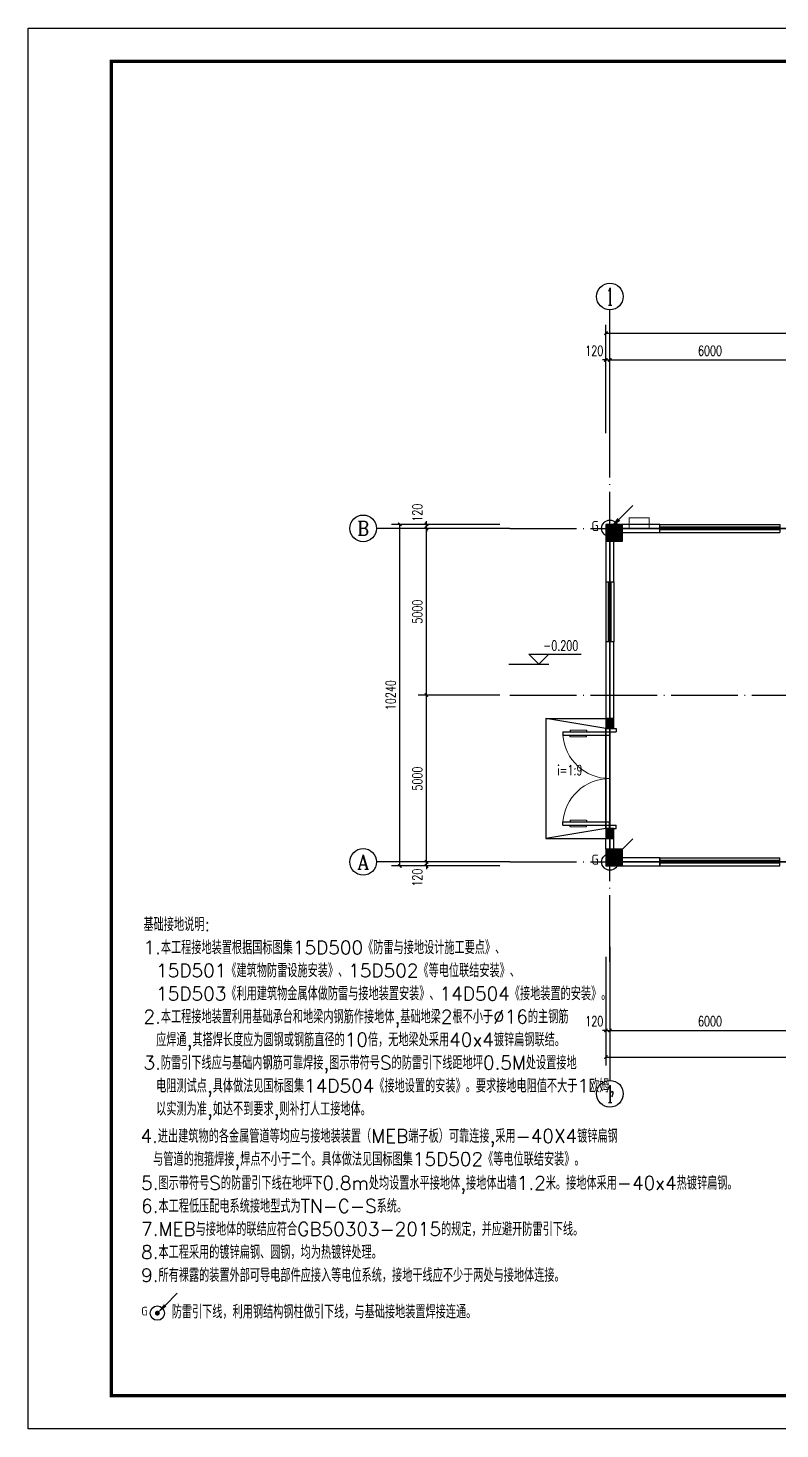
# Model space of a CAD drawing. Extents: x 1885024 to 2564215, y 18598004 to 18764795.
# Drawn here: x 2430829 to 2453379, y 18610424 to 18652424 of the extents above; entities that cross this region are included whole.
import ezdxf
from ezdxf.enums import TextEntityAlignment as Align

# ---------------------------------------------------------------- set-up
doc = ezdxf.new("R2010")
doc.units = 0
doc.header["$LTSCALE"] = 1000
doc.header["$MEASUREMENT"] = 0
doc.linetypes.add('DOTE', pattern=[2.42, 2, -0.2, 0.02, -0.2])
doc.layers.get('Defpoints').update_dxf_attribs({"color": 250})
for name, color, linetype in [('001电气FU', 7, 'Continuous'), ('AXIS_TEXT', 7, 'Continuous'), ('AXIS_外部', 171, 'Continuous'), ('COLUMN', 2, 'Continuous'), ('DIM_ELEV', 145, 'Continuous'), ('DIM_SYMB', 165, 'Continuous'), ('DOTE', 1, 'DOTE'), ('EQUIP-动力', 3, 'Continuous'), ('GROUND', 150, 'Continuous'), ('PUB_HATCH', 8, 'Continuous'), ('PUB_TITLE', 4, 'Continuous'), ('TK', 4, 'Continuous'), ('WALL', 9, 'Continuous'), ('WINDOW', 140, 'Continuous'), ('WIRE-接地', 4, 'Continuous')]:
    doc.layers.add(name, color=color, linetype=linetype)
doc.styles.add('-宋体', font='', dxfattribs={"width": 0.8})
doc.styles.add('_TCH_AXIS', font='COMPLEX', dxfattribs={"bigfont": 'GBCBIG'})
doc.styles.add('_TCH_DIM', font='SIMPLEX', dxfattribs={"bigfont": 'GBCBIG'})
doc.styles.add('_TCH_DIM_T3', font='SIMPLEX', dxfattribs={"width": 0.705882, "bigfont": 'GBCBIG'})
doc.styles.add('_TEL_DIM', font='SIMPLEX', dxfattribs={"width": 0.6, "height": 3.5, "bigfont": 'HZTXT'})
doc.styles.add('COMPLEX', font='COMPLEX')
doc.styles.add('HT', font='simhei.ttf', dxfattribs={"width": 0.7})
doc.styles.add('ROMANS', font='romans', dxfattribs={"width": 0.65, "height": 231.275})
doc.styles.get("Standard").update_dxf_attribs({"font": 'gbenor.shx', "bigfont": 'gbcbig.shx'})
doc.styles.add('TG_LINETYPE', font='SIMPLEX', dxfattribs={"width": 0.6, "height": 3.5, "bigfont": 'HZTXT'})
doc.styles.add('TSSD_REIN', font='tssdeng.shx', dxfattribs={"width": 0.7, "bigfont": 'tssdchn.shx'})
doc.styles.add('图签宋体', font='', dxfattribs={"height": 300})
doc.styles.add('图签黑体', font='simhei.ttf', dxfattribs={"height": 550})
doc.styles.get('-宋体').set_extended_font_data('SimSun')
doc.styles.get('图签宋体').set_extended_font_data('NSimSun')
doc.linetypes.add('TG_接地', pattern='A,0.75,0,["/",TG_LINETYPE,S=0.05,R=-8.594367,X=-0.1,Y=-0.045],0.65,-0.13,0.13,-0.13', length=2)
doc.dimstyles.new('_TCH_ARCH&&100', dxfattribs={"dimtxt": 297.5, "dimasz": 100, "dimexe": 250, "dimexo": 300, "dimgap": 126.25, "dimtad": 1, "dimdec": 0, "dimzin": 0, "dimdsep": 46, "dimtxsty": '_TCH_DIM_T3', "dimblk": 'ARCHTICK', "dimcen": 0.09, "dimclrt": 7, "dimazin": 2, "dimtfac": 1, "dimtdec": 0, "dimtix": 1, "dimtmove": 2, "dimatfit": 3, "dimfxl": 0, "dimtolj": 1, "dimtzin": 0, "dimarcsym": 0})

# ---------------------------------------------------------------- blocks, each defined once
blk = doc.blocks.new('A$C053D6479')
at = {"layer": 'PUB_TITLE'}
h = blk.add_hatch(color=256, dxfattribs=at)
h.dxf.hatch_style = 1
edge = h.paths.add_edge_path()
edge.add_spline(control_points=[(1026, 827), (1105, 920), (1188, 1008), (1266, 1102)], knot_values=[13, 13, 13, 13, 14, 14, 14, 14], degree=3, periodic=0)
edge.add_spline(control_points=[(1266, 1102), (1258, 1111), (1249, 1119), (1239, 1116)], knot_values=[12, 12, 12, 12, 13, 13, 13, 13], degree=3, periodic=0)
edge.add_spline(control_points=[(1239, 1116), (1210, 1107), (1179, 1092), (1144, 1077)], knot_values=[11, 11, 11, 11, 12, 12, 12, 12], degree=3, periodic=0)
edge.add_spline(control_points=[(1144, 1077), (1109, 1063), (1069, 1053), (1047, 1038)], knot_values=[10, 10, 10, 10, 11, 11, 11, 11], degree=3, periodic=0)
edge.add_spline(control_points=[(1047, 1038), (1028, 1026), (1007, 992), (991, 972)], knot_values=[9, 9, 9, 9, 10, 10, 10, 10], degree=3, periodic=0)
edge.add_spline(control_points=[(991, 972), (942, 913), (899, 868), (849, 810)], knot_values=[8, 8, 8, 8, 9, 9, 9, 9], degree=3, periodic=0)
edge.add_spline(control_points=[(849, 810), (842, 801), (822, 776), (822, 775)], knot_values=[7, 7, 7, 7, 8, 8, 8, 8], degree=3, periodic=0)
edge.add_spline(control_points=[(822, 775), (823, 771), (848, 752), (859, 744)], knot_values=[6, 6, 6, 6, 7, 7, 7, 7], degree=3, periodic=0)
edge.add_spline(control_points=[(859, 744), (949, 670), (1035, 592), (1122, 521)], knot_values=[5, 5, 5, 5, 6, 6, 6, 6], degree=3, periodic=0)
edge.add_spline(control_points=[(1122, 521), (1153, 527), (1185, 530), (1217, 533)], knot_values=[4, 4, 4, 4, 5, 5, 5, 5], degree=3, periodic=0)
edge.add_spline(control_points=[(1217, 533), (1246, 535), (1293, 532), (1316, 542)], knot_values=[3, 3, 3, 3, 4, 4, 4, 4], degree=3, periodic=0)
edge.add_spline(control_points=[(1316, 542), (1327, 547), (1338, 565), (1349, 579)], knot_values=[2, 2, 2, 2, 3, 3, 3, 3], degree=3, periodic=0)
edge.add_spline(control_points=[(1349, 579), (1423, 670), (1507, 759), (1572, 848)], knot_values=[1, 1, 1, 1, 2, 2, 2, 2], degree=3, periodic=0)
edge.add_spline(control_points=[(1572, 848), (1564, 852), (1561, 861), (1551, 862)], knot_values=[0, 0, 0, 0, 1, 1, 1, 1], degree=3, periodic=0)
edge.add_spline(control_points=[(1551, 862), (1469, 769), (1393, 671), (1310, 579)], knot_values=[15, 15, 15, 15, 16, 16, 16, 16], degree=3, periodic=0)
edge.add_spline(control_points=[(1310, 579), (1216, 662), (1118, 742), (1026, 827)], knot_values=[14, 14, 14, 14, 15, 15, 15, 15], degree=3, periodic=0)
at = {"layer": 'TK'}
for points, knots in [([(1031, 1298), (1066, 1286), (1054, 1262), (1045, 1224), (1036, 1188), (1031, 1158), (1024, 1121), (1020, 1104), (1017, 1085), (1012, 1071), (1004, 1052), (976, 1026), (956, 1003), (906, 946), (866, 899), (814, 839), (806, 829), (789, 806), (787, 806), (777, 804), (728, 856), (719, 864), (651, 922), (580, 978), (514, 1036), (509, 1106), (488, 1176), (479, 1247), (570, 1343), (663, 1436), (758, 1526), (764, 1523), (768, 1518), (774, 1515), (693, 1422), (599, 1343), (520, 1249), (607, 1171), (698, 1096), (789, 1021), (874, 1109), (950, 1206), (1031, 1298)], [0, 0, 0, 0, 1, 1, 1, 2, 2, 2, 3, 3, 3, 4, 4, 4, 5, 5, 5, 6, 6, 6, 7, 7, 7, 8, 8, 8, 9, 9, 9, 10, 10, 10, 11, 11, 11, 12, 12, 12, 13, 13, 13, 14, 14, 14, 14]), ([(555, 949), (624, 891), (699, 833), (760, 773), (689, 691), (614, 604), (539, 517), (529, 505), (516, 487), (506, 482), (492, 475), (469, 472), (452, 467), (416, 456), (383, 448), (342, 438), (323, 433), (297, 422), (293, 440), (291, 452), (313, 470), (322, 480), (400, 566), (477, 652), (553, 736), (460, 815), (366, 894), (270, 970), (183, 883), (101, 791), (16, 703), (-18, 714), (9, 735), (28, 755), (103, 838), (192, 930), (266, 1005), (319, 1009), (387, 1005), (442, 1007), (456, 1008), (472, 1011), (485, 1007), (507, 1000), (534, 967), (555, 949)], [0, 0, 0, 0, 1, 1, 1, 2, 2, 2, 3, 3, 3, 4, 4, 4, 5, 5, 5, 6, 6, 6, 7, 7, 7, 8, 8, 8, 9, 9, 9, 10, 10, 10, 11, 11, 11, 12, 12, 12, 13, 13, 13, 14, 14, 14, 15, 15, 15, 15]), ([(1551, 862), (1561, 861), (1564, 852), (1572, 848), (1507, 759), (1423, 670), (1349, 579), (1338, 565), (1327, 547), (1316, 542), (1293, 532), (1246, 535), (1217, 533), (1185, 530), (1153, 527), (1122, 521), (1035, 592), (949, 670), (859, 744), (848, 752), (823, 771), (822, 775), (822, 776), (842, 801), (849, 810), (899, 868), (942, 913), (991, 972), (1007, 992), (1028, 1026), (1047, 1038), (1069, 1053), (1109, 1063), (1144, 1077), (1179, 1092), (1210, 1107), (1239, 1116), (1249, 1119), (1258, 1111), (1266, 1102), (1188, 1008), (1105, 920), (1026, 827), (1118, 742), (1216, 662), (1310, 579), (1393, 671), (1469, 769), (1551, 862)], [0, 0, 0, 0, 1, 1, 1, 2, 2, 2, 3, 3, 3, 4, 4, 4, 5, 5, 5, 6, 6, 6, 7, 7, 7, 8, 8, 8, 9, 9, 9, 10, 10, 10, 11, 11, 11, 12, 12, 12, 13, 13, 13, 14, 14, 14, 15, 15, 15, 16, 16, 16, 16]), ([(1097, 490), (1100, 425), (1106, 361), (1107, 294), (1018, 207), (925, 121), (830, 33), (818, 21), (800, 0), (787, 0), (768, -1), (725, 49), (712, 60), (662, 103), (616, 143), (568, 186), (545, 207), (518, 224), (499, 250), (501, 259), (511, 261), (516, 267), (609, 192), (696, 111), (785, 33), (883, 118), (977, 208), (1070, 298), (992, 373), (892, 456), (803, 534), (791, 544), (768, 561), (766, 569), (761, 588), (776, 634), (780, 655), (785, 690), (788, 721), (795, 746), (897, 661), (998, 576), (1097, 490)], [0, 0, 0, 0, 1, 1, 1, 2, 2, 2, 3, 3, 3, 4, 4, 4, 5, 5, 5, 6, 6, 6, 7, 7, 7, 8, 8, 8, 9, 9, 9, 10, 10, 10, 11, 11, 11, 12, 12, 12, 13, 13, 13, 14, 14, 14, 14])]:
    blk.add_open_spline(points, degree=3, knots=knots, dxfattribs=at)
blk = doc.blocks.new('GeYuanFrame_64663588', base_point=(18.76, 4.34))
at = {"layer": 'PUB_TITLE'}
for points in [[(554.76, 235.14), (554.76, 292.54)], [(578.76, 235.14), (578.76, 292.54)], [(554.76, 202.14), (554.76, 229.64)], [(578.76, 202.14), (578.76, 229.64)], [(554.76, 14.34), (554.76, 111.14)]]:
    blk.add_lwpolyline(points, dxfattribs=at)
at = {"layer": 'TK'}
for p, q in [((43.76, 414.34), (602.76, 414.34)), ((532.76, 316.74), (602.76, 316.74)), ((532.76, 284.34), (602.76, 284.34)), ((532.76, 276.14), (602.76, 276.14)), ((532.76, 267.94), (602.76, 267.94)), ((532.76, 259.74), (602.76, 259.74)), ((532.76, 251.54), (602.76, 251.54)), ((532.76, 243.34), (602.76, 243.34)), ((532.76, 235.14), (602.76, 235.14)), ((532.76, 235.14), (602.76, 235.14)), ((532.76, 102.34), (602.76, 102.34)), ((532.76, 93.54), (602.76, 93.54)), ((532.76, 84.74), (554.76, 84.74)), ((532.76, 84.74), (602.76, 84.74)), ((532.76, 67.18), (602.76, 67.18)), ((532.76, 67.14), (602.76, 67.14)), ((532.76, 60.58), (602.76, 60.58)), ((532.76, 53.98), (602.76, 53.98)), ((532.76, 47.38), (602.76, 47.38)), ((532.76, 40.78), (602.76, 40.78)), ((532.76, 34.18), (602.76, 34.18)), ((532.76, 27.58), (602.76, 27.58)), ((532.76, 20.98), (602.76, 20.98)), ((532.76, 14.34), (602.76, 14.34))]:
    blk.add_line(p, q, dxfattribs=at)
for points in [[(18.76, 424.34), (612.76, 424.34), (612.76, 4.34), (18.76, 4.34), (18.76, 424.34)], [(532.76, 292.54), (602.76, 292.54)], [(532.76, 235.14), (602.76, 235.14)], [(532.76, 229.64), (602.76, 229.64)], [(532.76, 224.14), (602.76, 224.14)], [(532.76, 218.64), (602.76, 218.64)], [(532.76, 213.14), (602.76, 213.14)], [(532.76, 207.64), (602.76, 207.64)], [(532.76, 202.14), (602.76, 202.14)], [(532.76, 196.64), (602.76, 196.64)], [(532.76, 151.14), (602.76, 151.14)]]:
    blk.add_lwpolyline(points, dxfattribs=at)
at = {"layer": 'TK', "const_width": 1}
blk.add_lwpolyline([(602.76, 414.34), (43.76, 414.34), (43.76, 14.34), (602.76, 14.34)], close=True, dxfattribs=at)
at = {"layer": 'TK'}
for points, const_width in [([(532.76, 414.34), (532.76, 14.34)], 0.4), ([(532.76, 356.95), (602.76, 356.95)], 0.35), ([(532.76, 292.54), (602.76, 292.54)], 0.35), ([(532.76, 292.54), (602.76, 292.54)], 0.35), ([(532.76, 235.14), (602.76, 235.14)], 0.35), ([(532.76, 202.14), (602.76, 202.14)], 0.35), ([(532.76, 156.64), (602.76, 156.64)], 0.35), ([(532.76, 111.14), (602.76, 111.14)], 0.35), ([(532.76, 67.18), (602.76, 67.18)], 0.35)]:
    blk.add_lwpolyline(points, dxfattribs=dict(at, const_width=const_width))
at = {"layer": 'PUB_TITLE', "xscale": 0.01000000000021828, "yscale": 0.01000000000021828, "zscale": 0.01}
blk.add_blockref('A$C053D6479', (559.86, 336.08), dxfattribs=at)
at = {"layer": 'TK', "style": '图签宋体'}
for s, height, p in [('总平面', 2.4, (534.9, 409.1)), ('类   别', 2.4, (537.65, 287.9)), ('姓   名', 2.4, (560.87, 287.9)), ('签   名', 2.4, (584.35, 287.9)), ('审   定', 2.4, (537.65, 279.7)), ('审   核', 2.4, (537.65, 271.5)), ('项目负责人', 2.4, (535.8, 263.3)), ('专业负责人', 2.4, (535.56, 255.1)), ('校   对', 2.4, (538.06, 246.9)), ('设   计', 2.4, (538.03, 238.7)), ('专业会签', 2.4, (536.79, 231.05)), ('建  筑', 1.44, (536.28, 226.92)), ('结  构', 1.44, (536.28, 221.42)), ('给排水', 1.44, (536.28, 215.92)), ('电  气', 1.44, (536.28, 210.42)), ('暖  通', 1.44, (536.28, 204.92)), ('单 位 出 图 专 用 章 盖 章', 2.4, (544.39, 198.16)), ('本图未盖章无效', 2.4, (556.1, 158.51)), ('个 人 执 业 专 用 章 盖 章', 2.4, (545.19, 152.58)), ('本图未盖章无效', 2.4, (556.1, 113.01)), ('建设单位', 2.4, (537.06, 106.14)), ('工程名称', 2.4, (537.14, 97.93)), ('子项名称', 2.4, (537.52, 88.95)), ('图    名', 2.4, (537.3, 75.3)), ('工程编号', 2.4, (537.44, 63.58)), ('子项编号', 2.4, (537.44, 57)), ('专    业', 2.4, (537.68, 50.69)), ('图    号', 2.4, (537.69, 43.58)), ('设计阶段', 2.4, (537.12, 37.12)), ('比    例', 2.4, (537.26, 30.44)), ('修改版次', 2.4, (536.91, 24.22)), ('完成时间', 2.4, (536.79, 17.83))]:
    blk.add_text(s, height=height, dxfattribs=at).set_placement(p)
at = {"layer": 'TK'}
for s, height, style, width, p in [('SITE PLAN', 1.697, 'ROMANS', 0.76, (535.02, 406.31)), ('建筑行业（建筑工程）甲级           证书编号:A133002877', 2.2, '-宋体', 0.8, (533.67, 311.64)), ('风景园林工程设计专项甲级           证书编号:A133002877', 2.2, '-宋体', 0.8, (533.67, 307.62)), ('城乡规划编制资质乙级        证书编号:[浙]城规编(142069)', 2.2, '-宋体', 0.8, (533.67, 303.63)), ('市政行业（给水工程、排水工程）乙级 证书编号:A233029948', 2.2, '-宋体', 0.8, (533.67, 299.55)), ('市政行业（道路工程、桥梁工程）乙级 证书编号:A233029948', 2.2, '-宋体', 0.8, (533.67, 295.5)), ('CATEGORY', 1.8, 'TSSD_REIN', 0.7, (539.99, 284.98)), ('NAME', 1.8, 'TSSD_REIN', 0.7, (565.18, 284.98)), ('SIGNATURE', 1.8, 'TSSD_REIN', 0.7, (587.34, 284.98)), ('AUTHORIZED FOR ISSUE BY', 1.8, 'TSSD_REIN', 0.7, (533.79, 276.98)), ('REVIEWED BY', 1.8, 'TSSD_REIN', 0.7, (539.03, 268.72)), ('PROJECT DIRECTOR', 1.8, 'TSSD_REIN', 0.7, (537.22, 260.55)), ('DISCIPLINE RESPONSIBLE BY', 1.8, 'TSSD_REIN', 0.7, (533.25, 252.28)), ('CHECKED BY', 1.8, 'TSSD_REIN', 0.7, (539.42, 244.25)), ('DESIGNED BY', 1.8, 'TSSD_REIN', 0.7, (539.43, 236.08)), ('CONFIRMED BY', 1.8, 'TSSD_REIN', 0.7, (554.61, 231.23)), ('ARCHITECTURE', 1.08, 'TSSD_REIN', 0.7, (536.32, 225.15)), ('STRUCTURE', 1.08, 'TSSD_REIN', 0.7, (536.32, 219.65)), ('ARCHITECTURE', 1.08, 'TSSD_REIN', 0.7, (536.32, 214.15)), ('ARCHITECTURE', 1.08, 'TSSD_REIN', 0.7, (536.32, 208.65)), ('ARCHITECTURE', 1.08, 'TSSD_REIN', 0.7, (536.32, 203.15)), ('OWNER', 1.8, 'TSSD_REIN', 0.7, (541.65, 103.29)), ('PROJECT', 1.8, 'TSSD_REIN', 0.7, (540.19, 94.83)), ('SUB-PROJECT', 1.8, 'TSSD_REIN', 0.7, (539.53, 86.11)), ('DRAWING TITLE', 1.8, 'TSSD_REIN', 0.7, (538.64, 72.34)), ('PRO N0.', 1.8, 'TSSD_REIN', 0.7, (541.68, 60.96)), ('SUBITEM NO.', 1.8, 'TSSD_REIN', 0.7, (539.82, 54.39)), ('PROFESSIONAL', 1.8, 'TSSD_REIN', 0.8, (538.55, 47.95)), ('DRAWING NO.', 1.8, 'TSSD_REIN', 0.7, (539.86, 41.26)), ('STAGE', 1.8, 'TSSD_REIN', 0.7, (541.76, 34.84)), ('SCALE', 1.8, 'TSSD_REIN', 0.7, (542.05, 28.23)), ('EDITION NO.', 1.8, 'TSSD_REIN', 0.8, (539.2, 21.45)), ('DATE', 1.8, 'TSSD_REIN', 0.7, (542, 15.26))]:
    blk.add_text(s, height=height, dxfattribs=dict(at, style=style, width=width)).set_placement(p)
for s, height, style, width, p in [('浙江华越设计股份有限公司', 3.96, 'HT', 0.9, (567.74, 328.97)), ('ZHEJIANG HOY DESIGN CO.,LTD', 2.8, '图签黑体', 1.11, (567.73, 323.1))]:
    blk.add_text(s, height=height, dxfattribs=dict(at, style=style, width=width)).set_placement(p, align=Align.MIDDLE)
at = {"layer": 'TK', "char_height": 2.4, "attachment_point": 5, "style": '图签宋体'}
for s, insert, width in [('张矗', (566.76, 280.21), 24), ('程晓莲', (566.76, 272.04), 24), ('钟高华', (566.76, 263.84), 24), ('徐秀玉', (566.76, 255.57), 24), ('徐秀玉', (566.76, 247.44), 24), ('傅宙', (566.76, 239.24), 24), ('安徽赛工环境装备有限公司', (578.76, 106.74), 48), ('安徽赛工环境装备有限公司新建厂区', (578.76, 97.94), 48), ('仓库', (578.76, 89.14), 48), ('基础接地平面图', (578.76, 75.94), 48), ('2020-HYAJLF-0505', (578.76, 63.88), 48), ('2020-HYAJLF-0505S-a-004', (578.76, 57.28), 48), ('电气', (578.76, 50.68), 48), ('电施-05', (578.76, 44.08), 48), ('施工图设计', (578.76, 37.48), 48), ('1:100', (578.76, 30.88), 48), ('1.0', (578.76, 24.28), 48), ('2020.07.25', (578.76, 17.69), 48)]:
    blk.add_mtext(s, dxfattribs=dict(at, insert=insert, width=width))
blk = doc.blocks.new('A$C3CFE67D1')
for p, q in [((337, 337), (862, 862)), ((78, 78), (78, 78)), ((-78, -78), (-78, -78))]:
    blk.add_line(p, q)
at = {"const_width": 107}
blk.add_lwpolyline([(53, 0, 1), (-53, 0, 1)], format="xyb", close=True, dxfattribs=at)
blk.add_circle((0, 0), 310)
blk.add_point((0, 0))
blk.add_solid([(390, 285), (285, 390), (0, 0)])
at = {"color": 7}
blk.add_attdef('G', text='', height=375, dxfattribs=at).set_placement((-557, 86), align=Align.MIDDLE_CENTER)
at = {"color": 7, "style": '_TEL_DIM'}
blk.add_attdef('$TEXT$', text='', height=0.0125, dxfattribs=at).set_placement((0, 0), align=Align.MIDDLE_CENTER)
at = {"color": 7, "style": '_TEL_DIM', "flags": 1}
for tag in ['REMARK', 'A']:
    blk.add_attdef(tag, text='', height=0.0125, dxfattribs=at).set_placement((109, 276), align=Align.MIDDLE_CENTER)
blk = doc.blocks.new('$equip_U$00000137(FZ)')
blk.add_point((0, 0))
blk.add_point((0, 0))
blk.add_point((0, 0))
at = {"xscale": 0.002, "yscale": 0.002, "zscale": 0.002}
blk.add_blockref('A$C3CFE67D1', (0, 0), dxfattribs=at).add_auto_attribs({'$TEXT$': 'REMARK', 'G': 'G'})
at = {"color": 7, "style": '_TEL_DIM', "flags": 1}
for tag in ['A', 'REMARK']:
    blk.add_attdef(tag, text='', height=0.00002, dxfattribs=at).set_placement((0, 0), align=Align.MIDDLE_CENTER)
blk = doc.blocks.new('$equip_U$00000137(HSDS170518)')
blk.add_point((0, 0))
blk.add_point((0, 0))
blk.add_point((0, 0))
at = {"xscale": 0.002, "yscale": 0.002, "zscale": 0.002}
blk.add_blockref('A$C3CFE67D1', (0, 0), dxfattribs=at).add_auto_attribs({'$TEXT$': 'REMARK', 'G': 'G'})
at = {"color": 7, "style": '_TEL_DIM', "flags": 1}
for tag in ['A', 'REMARK']:
    blk.add_attdef(tag, text='', height=0.00002, dxfattribs=at).set_placement((0, 0), align=Align.MIDDLE_CENTER)
blk = doc.blocks.new('_ArchTick')
at = {"color": 0, "linetype": 'ByBlock', "const_width": 0.4}
blk.add_lwpolyline([(-0.5, -0.5), (0.5, 0.5)], dxfattribs=at)
blk = doc.blocks.new('*D65')
at = {"layer": 'AXIS_外部', "color": 0, "lineweight": -2}
for p, q in [((2444979, 18627424), (2442529, 18627424)), ((2442779, 18627424), (2442779, 18627524)), ((2442779, 18627304), (2442779, 18627424)), ((2444979, 18627304), (2442529, 18627304)), ((2442779, 18627304), (2442779, 18627204))]:
    blk.add_line(p, q, dxfattribs=at)
at = {"layer": 'Defpoints', "color": 0}
for p in [(2442779, 18627424), (2445279, 18627424), (2445279, 18627304)]:
    blk.add_point(p, dxfattribs=at)
at = {"layer": 'AXIS_外部', "color": 0, "lineweight": -2, "xscale": 100, "yscale": 100, "zscale": 100}
for p, rotation in [((2442779, 18627424), 270), ((2442779, 18627304), 90)]:
    blk.add_blockref('_ArchTick', p, dxfattribs=dict(at, rotation=rotation))
at = {"layer": 'AXIS_外部', "color": 7, "insert": (2442504, 18626954), "char_height": 297.5, "attachment_point": 5, "rotation": 90, "style": '_TCH_DIM_T3'}
blk.add_mtext('\\A1;120', dxfattribs=at)
blk = doc.blocks.new('*D66')
at = {"layer": 'AXIS_外部', "color": 0, "lineweight": -2}
for p, q in [((2444979, 18632424), (2442529, 18632424)), ((2442779, 18627424), (2442779, 18632424)), ((2444979, 18627424), (2442529, 18627424))]:
    blk.add_line(p, q, dxfattribs=at)
at = {"layer": 'Defpoints', "color": 0}
for p in [(2442779, 18632424), (2445279, 18632424), (2445279, 18627424)]:
    blk.add_point(p, dxfattribs=at)
at = {"layer": 'AXIS_外部', "color": 0, "lineweight": -2, "xscale": 100, "yscale": 100, "zscale": 100}
for p, rotation in [((2442779, 18632424), 90), ((2442779, 18627424), 270)]:
    blk.add_blockref('_ArchTick', p, dxfattribs=dict(at, rotation=rotation))
at = {"layer": 'AXIS_外部', "color": 7, "insert": (2442504, 18629924), "char_height": 297.5, "attachment_point": 5, "rotation": 90, "style": '_TCH_DIM_T3'}
blk.add_mtext('\\A1;5000', dxfattribs=at)
blk = doc.blocks.new('*D67')
at = {"layer": 'AXIS_外部', "color": 0, "lineweight": -2}
for p, q in [((2444979, 18637424), (2442529, 18637424)), ((2442779, 18632424), (2442779, 18637424)), ((2444979, 18632424), (2442529, 18632424))]:
    blk.add_line(p, q, dxfattribs=at)
at = {"layer": 'Defpoints', "color": 0}
for p in [(2442779, 18637424), (2445279, 18637424), (2445279, 18632424)]:
    blk.add_point(p, dxfattribs=at)
at = {"layer": 'AXIS_外部', "color": 0, "lineweight": -2, "xscale": 100, "yscale": 100, "zscale": 100}
for p, rotation in [((2442779, 18637424), 90), ((2442779, 18632424), 270)]:
    blk.add_blockref('_ArchTick', p, dxfattribs=dict(at, rotation=rotation))
at = {"layer": 'AXIS_外部', "color": 7, "insert": (2442504, 18634924), "char_height": 297.5, "attachment_point": 5, "rotation": 90, "style": '_TCH_DIM_T3'}
blk.add_mtext('\\A1;5000', dxfattribs=at)
blk = doc.blocks.new('*D68')
at = {"layer": 'AXIS_外部', "color": 0, "lineweight": -2}
for p, q in [((2444979, 18637544), (2442529, 18637544)), ((2442779, 18637544), (2442779, 18637644)), ((2442779, 18637424), (2442779, 18637544)), ((2444979, 18637424), (2442529, 18637424)), ((2442779, 18637424), (2442779, 18637324))]:
    blk.add_line(p, q, dxfattribs=at)
at = {"layer": 'Defpoints', "color": 0}
for p in [(2442779, 18637544), (2445279, 18637544), (2445279, 18637424)]:
    blk.add_point(p, dxfattribs=at)
at = {"layer": 'AXIS_外部', "color": 0, "lineweight": -2, "xscale": 100, "yscale": 100, "zscale": 100}
for p, rotation in [((2442779, 18637544), 270), ((2442779, 18637424), 90)]:
    blk.add_blockref('_ArchTick', p, dxfattribs=dict(at, rotation=rotation))
at = {"layer": 'AXIS_外部', "color": 7, "insert": (2442504, 18637894), "char_height": 297.5, "attachment_point": 5, "rotation": 90, "style": '_TCH_DIM_T3'}
blk.add_mtext('\\A1;120', dxfattribs=at)
blk = doc.blocks.new('*D69')
at = {"layer": 'AXIS_外部', "color": 0, "lineweight": -2}
for p, q in [((2444979, 18637544), (2441729, 18637544)), ((2441979, 18627304), (2441979, 18637544)), ((2444979, 18627304), (2441729, 18627304))]:
    blk.add_line(p, q, dxfattribs=at)
at = {"layer": 'Defpoints', "color": 0}
for p in [(2441979, 18637544), (2445279, 18637544), (2445279, 18627304)]:
    blk.add_point(p, dxfattribs=at)
at = {"layer": 'AXIS_外部', "color": 0, "lineweight": -2, "xscale": 100, "yscale": 100, "zscale": 100}
for p, rotation in [((2441979, 18637544), 90), ((2441979, 18627304), 270)]:
    blk.add_blockref('_ArchTick', p, dxfattribs=dict(at, rotation=rotation))
at = {"layer": 'AXIS_外部', "color": 7, "insert": (2441704, 18632424), "char_height": 297.5, "attachment_point": 5, "rotation": 90, "style": '_TCH_DIM_T3'}
blk.add_mtext('\\A1;10240', dxfattribs=at)
blk = doc.blocks.new('*D70')
at = {"layer": 'AXIS_外部', "color": 0, "lineweight": -2}
for p, q in [((2448159, 18624574), (2448159, 18622124)), ((2448279, 18624574), (2448279, 18622124)), ((2448159, 18622374), (2448059, 18622374)), ((2448159, 18622374), (2448279, 18622374)), ((2448279, 18622374), (2448379, 18622374))]:
    blk.add_line(p, q, dxfattribs=at)
at = {"layer": 'Defpoints', "color": 0}
for p in [(2448159, 18624874), (2448279, 18624874), (2448279, 18622374)]:
    blk.add_point(p, dxfattribs=at)
at = {"layer": 'AXIS_外部', "color": 0, "lineweight": -2, "xscale": 100, "yscale": 100, "zscale": 100}
blk.add_blockref('_ArchTick', (2448159, 18622374), dxfattribs=at)
at = {"layer": 'AXIS_外部', "color": 0, "lineweight": -2, "xscale": 100, "yscale": 100, "zscale": 100, "rotation": 180}
blk.add_blockref('_ArchTick', (2448279, 18622374), dxfattribs=at)
at = {"layer": 'AXIS_外部', "color": 7, "insert": (2447809, 18622649), "char_height": 297.5, "attachment_point": 5, "style": '_TCH_DIM_T3'}
blk.add_mtext('\\A1;120', dxfattribs=at)
blk = doc.blocks.new('*D71')
at = {"layer": 'AXIS_外部', "color": 0, "lineweight": -2}
for p, q in [((2448279, 18624574), (2448279, 18622124)), ((2454279, 18624574), (2454279, 18622124)), ((2448279, 18622374), (2454279, 18622374))]:
    blk.add_line(p, q, dxfattribs=at)
at = {"layer": 'Defpoints', "color": 0}
for p in [(2448279, 18624874), (2454279, 18624874), (2454279, 18622374)]:
    blk.add_point(p, dxfattribs=at)
at = {"layer": 'AXIS_外部', "color": 0, "lineweight": -2, "xscale": 100, "yscale": 100, "zscale": 100, "rotation": 180}
blk.add_blockref('_ArchTick', (2448279, 18622374), dxfattribs=at)
at = {"layer": 'AXIS_外部', "color": 0, "lineweight": -2, "xscale": 100, "yscale": 100, "zscale": 100}
blk.add_blockref('_ArchTick', (2454279, 18622374), dxfattribs=at)
at = {"layer": 'AXIS_外部', "color": 7, "insert": (2451279, 18622649), "char_height": 297.5, "attachment_point": 5, "style": '_TCH_DIM_T3'}
blk.add_mtext('\\A1;6000', dxfattribs=at)
blk = doc.blocks.new('*D76')
at = {"layer": 'AXIS_外部', "color": 0, "lineweight": -2}
for p, q in [((2448159, 18624574), (2448159, 18621324)), ((2471399, 18624574), (2471399, 18621324)), ((2448159, 18621574), (2471399, 18621574))]:
    blk.add_line(p, q, dxfattribs=at)
at = {"layer": 'Defpoints', "color": 0}
for p in [(2448159, 18624874), (2471399, 18624874), (2471399, 18621574)]:
    blk.add_point(p, dxfattribs=at)
at = {"layer": 'AXIS_外部', "color": 0, "lineweight": -2, "xscale": 100, "yscale": 100, "zscale": 100, "rotation": 180}
blk.add_blockref('_ArchTick', (2448159, 18621574), dxfattribs=at)
at = {"layer": 'AXIS_外部', "color": 0, "lineweight": -2, "xscale": 100, "yscale": 100, "zscale": 100}
blk.add_blockref('_ArchTick', (2471399, 18621574), dxfattribs=at)
at = {"layer": 'AXIS_外部', "color": 7, "insert": (2459779, 18621849), "char_height": 297.5, "attachment_point": 5, "style": '_TCH_DIM_T3'}
blk.add_mtext('\\A1;23240', dxfattribs=at)
blk = doc.blocks.new('*D77')
at = {"layer": 'AXIS_外部', "color": 0, "lineweight": -2}
for p, q in [((2448159, 18640274), (2448159, 18642724)), ((2448279, 18640274), (2448279, 18642724)), ((2448159, 18642474), (2448059, 18642474)), ((2448159, 18642474), (2448279, 18642474)), ((2448279, 18642474), (2448379, 18642474))]:
    blk.add_line(p, q, dxfattribs=at)
at = {"layer": 'Defpoints', "color": 0}
for p in [(2448279, 18642474), (2448159, 18639974), (2448279, 18639974)]:
    blk.add_point(p, dxfattribs=at)
at = {"layer": 'AXIS_外部', "color": 0, "lineweight": -2, "xscale": 100, "yscale": 100, "zscale": 100}
blk.add_blockref('_ArchTick', (2448159, 18642474), dxfattribs=at)
at = {"layer": 'AXIS_外部', "color": 0, "lineweight": -2, "xscale": 100, "yscale": 100, "zscale": 100, "rotation": 180}
blk.add_blockref('_ArchTick', (2448279, 18642474), dxfattribs=at)
at = {"layer": 'AXIS_外部', "color": 7, "insert": (2447809, 18642749), "char_height": 297.5, "attachment_point": 5, "style": '_TCH_DIM_T3'}
blk.add_mtext('\\A1;120', dxfattribs=at)
blk = doc.blocks.new('*D78')
at = {"layer": 'AXIS_外部', "color": 0, "lineweight": -2}
for p, q in [((2448279, 18640274), (2448279, 18642724)), ((2454279, 18640274), (2454279, 18642724)), ((2448279, 18642474), (2454279, 18642474))]:
    blk.add_line(p, q, dxfattribs=at)
at = {"layer": 'Defpoints', "color": 0}
for p in [(2454279, 18642474), (2448279, 18639974), (2454279, 18639974)]:
    blk.add_point(p, dxfattribs=at)
at = {"layer": 'AXIS_外部', "color": 0, "lineweight": -2, "xscale": 100, "yscale": 100, "zscale": 100, "rotation": 180}
blk.add_blockref('_ArchTick', (2448279, 18642474), dxfattribs=at)
at = {"layer": 'AXIS_外部', "color": 0, "lineweight": -2, "xscale": 100, "yscale": 100, "zscale": 100}
blk.add_blockref('_ArchTick', (2454279, 18642474), dxfattribs=at)
at = {"layer": 'AXIS_外部', "color": 7, "insert": (2451279, 18642749), "char_height": 297.5, "attachment_point": 5, "style": '_TCH_DIM_T3'}
blk.add_mtext('\\A1;6000', dxfattribs=at)
blk = doc.blocks.new('*D83')
at = {"layer": 'AXIS_外部', "color": 0, "lineweight": -2}
for p, q in [((2448159, 18640274), (2448159, 18643524)), ((2471399, 18640274), (2471399, 18643524)), ((2448159, 18643274), (2471399, 18643274))]:
    blk.add_line(p, q, dxfattribs=at)
at = {"layer": 'Defpoints', "color": 0}
for p in [(2471399, 18643274), (2448159, 18639974), (2471399, 18639974)]:
    blk.add_point(p, dxfattribs=at)
at = {"layer": 'AXIS_外部', "color": 0, "lineweight": -2, "xscale": 100, "yscale": 100, "zscale": 100, "rotation": 180}
blk.add_blockref('_ArchTick', (2448159, 18643274), dxfattribs=at)
at = {"layer": 'AXIS_外部', "color": 0, "lineweight": -2, "xscale": 100, "yscale": 100, "zscale": 100}
blk.add_blockref('_ArchTick', (2471399, 18643274), dxfattribs=at)
at = {"layer": 'AXIS_外部', "color": 7, "insert": (2459779, 18643549), "char_height": 297.5, "attachment_point": 5, "style": '_TCH_DIM_T3'}
blk.add_mtext('\\A1;23240', dxfattribs=at)
blk = doc.blocks.new('$WINLIB2D$00000001')
for p, q in [((-0.5, 0.5), (0.5, 0.5)), ((-0.5, 0.5), (-0.5, -0.5)), ((0.5, -0.5), (0.5, 0.5)), ((0.5, 0.167), (-0.5, 0.167)), ((0.5, -0.167), (-0.5, -0.167)), ((-0.5, -0.5), (0.5, -0.5))]:
    blk.add_line(p, q)
blk = doc.blocks.new('_AXISO')
blk.add_circle((0, 0), 0.5)
at = {"layer": 'AXIS_TEXT', "style": 'COMPLEX', "width": 1.041667}
blk.add_attdef('A', text='', height=0.56, dxfattribs=at).set_placement((-0.25, -0.28), (0.25, -0.28), align=Align.FIT)
blk = doc.blocks.new('$DorLib2D$00000011')
for p, q in [((-0.467, 0.471), (-0.467, -0.062)), ((-0.467, 0.471), (-0.433, 0.471)), ((-0.433, 0.471), (-0.433, 0.004)), ((0.433, 0.471), (0.433, 0.004)), ((0.467, 0.471), (0.433, 0.471)), ((0.467, 0.471), (0.467, -0.062)), ((-0.483, 0.396), (-0.467, 0.396)), ((-0.417, 0.396), (-0.433, 0.396)), ((0.417, 0.396), (0.433, 0.396)), ((0.483, 0.396), (0.467, 0.396)), ((-0.483, 0.235), (-0.467, 0.235)), ((-0.417, 0.235), (-0.433, 0.235)), ((0.417, 0.235), (0.433, 0.235)), ((0.483, 0.235), (0.467, 0.235)), ((-0.5, 0.004), (-0.433, 0.004)), ((-0.5, 0.004), (-0.5, -0.062)), ((0.5, 0.004), (0.433, 0.004)), ((0.5, 0.004), (0.5, -0.062)), ((-0.5, -0.062), (-0.467, -0.062)), ((0.5, -0.062), (0.467, -0.062))]:
    blk.add_line(p, q)
at = {"lineweight": 13}
for p, q in [((-0.483, 0.396), (-0.483, 0.235)), ((-0.417, 0.396), (-0.417, 0.235)), ((0.417, 0.396), (0.417, 0.235)), ((0.483, 0.396), (0.483, 0.235))]:
    blk.add_line(p, q, dxfattribs=at)
for centre, start, end in [((-0.467, 0.004), 0, 85.904), ((0.467, 0.004), 94.096, 180)]:
    blk.add_arc(centre, 0.467, start, end, dxfattribs=at)
blk = doc.blocks.new('_FZH')
blk.add_lwpolyline([(-0.5, -0.5), (0.5, -0.5), (0.5, 0.5), (-0.5, 0.5)], close=True)
at = {"layer": 'PUB_HATCH'}
blk.add_solid([(-0.5, -0.5), (0.5, -0.5), (-0.5, 0.5), (0.5, 0.5)], dxfattribs=at)

msp = doc.modelspace()

# ---------------------------------------------------------------- linework, layer by layer
at = {"const_width": 30}
msp.add_lwpolyline([(2448659.3, 18637424.2), (2448859.3, 18637424.2), (2448859.3, 18637744.2), (2449459.3, 18637744.2), (2449459.3, 18637424.2), (2449659.3, 18637424.2)], dxfattribs=at)
at = {"layer": 'AXIS_外部'}
for p, q in [((2448279.3, 18639974.2), (2448279.3, 18643974.2)), ((2445279.3, 18637424.2), (2441279.3, 18637424.2)), ((2445279.3, 18627424.2), (2441279.3, 18627424.2)), ((2448279.3, 18624874.2), (2448279.3, 18620874.2))]:
    msp.add_line(p, q, dxfattribs=at)
at = {"layer": 'DIM_ELEV'}
for p, q in [((2445249.5, 18633357), (2446449.5, 18633357)), ((2446149.5, 18633357), (2445849.5, 18633657)), ((2445849.5, 18633657), (2447414.5, 18633657)), ((2446149.5, 18633357), (2446449.5, 18633657))]:
    msp.add_line(p, q, dxfattribs=at)
at = {"layer": 'DIM_SYMB'}
msp.add_lwpolyline([(2447822.1, 18629924.2, 0, 0, 0), (2446659.3, 18629924.2, 80, 0, 0), (2446359.3, 18629924.2, 0, 0, 0)], format="xyseb", dxfattribs=at)
at = {"layer": 'DOTE', "color": 251}
for p, q in [((2448279.3, 18624424.2), (2448279.3, 18640424.2)), ((2445279.3, 18637424.2), (2474279.3, 18637424.2)), ((2445279.3, 18632424.2), (2474279.3, 18632424.2)), ((2445279.3, 18627424.2), (2474279.3, 18627424.2))]:
    msp.add_line(p, q, dxfattribs=at)
at = {"layer": 'GROUND'}
for p, q in [((2446359.3, 18631724.2), (2446359.3, 18628124.2)), ((2446359.3, 18631724.2), (2448159.3, 18631724.2)), ((2448159.3, 18631424.2), (2446359.3, 18631724.2)), ((2448159.3, 18631724.2), (2448159.3, 18628424.2)), ((2448159.3, 18628424.2), (2446359.3, 18628124.2)), ((2446359.3, 18628124.2), (2448159.3, 18628124.2))]:
    msp.add_line(p, q, dxfattribs=at)
at = {"layer": 'WALL'}
for p, q in [((2449779.3, 18637544.2), (2448659.3, 18637544.2)), ((2449779.3, 18637304.2), (2449779.3, 18637544.2)), ((2448159.3, 18637424.2), (2448159.3, 18637424.2)), ((2448344.3, 18637424.2), (2448344.3, 18637424.2)), ((2448529.3, 18637424.2), (2448529.3, 18637424.2)), ((2448659.3, 18637304.2), (2449779.3, 18637304.2)), ((2448159.3, 18637044.2), (2448159.3, 18635824.2)), ((2448399.3, 18635824.2), (2448399.3, 18637044.2)), ((2448159.3, 18635824.2), (2448399.3, 18635824.2)), ((2448399.3, 18634024.2), (2448159.3, 18634024.2)), ((2448159.3, 18634024.2), (2448159.3, 18631724.2)), ((2448399.3, 18631724.2), (2448399.3, 18634024.2)), ((2448159.3, 18627804.2), (2448159.3, 18628124.2)), ((2448399.3, 18627804.2), (2448399.3, 18628124.2)), ((2448159.3, 18627424.2), (2448159.3, 18627424.2)), ((2448344.3, 18627424.2), (2448344.3, 18627424.2)), ((2448529.3, 18627424.2), (2448529.3, 18627424.2)), ((2449779.3, 18627544.2), (2448659.3, 18627544.2)), ((2449779.3, 18627304.2), (2449779.3, 18627544.2)), ((2448659.3, 18627304.2), (2449779.3, 18627304.2))]:
    msp.add_line(p, q, dxfattribs=at)
at = {"layer": 'WINDOW'}
msp.add_line((2448159.3, 18628424.2), (2448159.3, 18631424.2), dxfattribs=at)
at = {"layer": 'WIRE-接地', "linetype": 'TG_接地', "const_width": 50}
msp.add_lwpolyline([(2448279.3, 18637424.2), (2471279.3, 18637424.2), (2471279.3, 18627424.2), (2448279.3, 18627424.2)], close=True, dxfattribs=at)

# ---------------------------------------------------------------- block references
at = {"xscale": 100, "yscale": 100, "zscale": 100}
msp.add_blockref('GeYuanFrame_64663588', (2430829.3, 18610424.2), dxfattribs=at)
at = {"layer": '001电气FU', "color": 2, "xscale": 346.6666666666666, "yscale": 346.6666666666666, "zscale": 346.6666666666666}
msp.add_blockref('$equip_U$00000137(HSDS170518)', (2434708.7, 18613896.9), dxfattribs=at)
at = {"layer": 'AXIS_外部'}
ref = msp.add_blockref('_AXISO', (2448279.3, 18644374.2), dxfattribs=dict(at, xscale=800, yscale=800, zscale=800))
ref.add_attrib('A', '1', dxfattribs={"layer": 'AXIS_TEXT', "height": 514.7, "style": '_TCH_AXIS'}).set_placement((2448169, 18644116.8), (2448389.6, 18644116.8), align=Align.FIT)
ref = msp.add_blockref('_AXISO', (2440879.3, 18637424.2), dxfattribs=dict(at, xscale=800, yscale=800, zscale=800))
ref.add_attrib('A', 'B', dxfattribs={"layer": 'AXIS_TEXT', "height": 435.3, "style": '_TCH_AXIS'}).set_placement((2440703.1, 18637206.6), (2441055.5, 18637206.6), align=Align.FIT)
ref = msp.add_blockref('_AXISO', (2440879.3, 18627424.2), dxfattribs=dict(at, xscale=800, yscale=800, zscale=800))
ref.add_attrib('A', 'A', dxfattribs={"layer": 'AXIS_TEXT', "height": 425.2, "style": '_TCH_AXIS'}).set_placement((2440697.1, 18627211.6), (2441061.5, 18627211.6), align=Align.FIT)
ref = msp.add_blockref('_AXISO', (2448279.3, 18620474.2), dxfattribs=dict(at, xscale=800, yscale=800, zscale=800))
ref.add_attrib('A', '1', dxfattribs={"layer": 'AXIS_TEXT', "height": 514.7, "style": '_TCH_AXIS'}).set_placement((2448169, 18620216.8), (2448389.6, 18620216.8), align=Align.FIT)
at = {"layer": 'COLUMN', "color": 2, "xscale": 500, "yscale": 500, "zscale": 500}
for p in [(2448409.3, 18637294.2), (2448409.3, 18627554.2)]:
    msp.add_blockref('_FZH', p, dxfattribs=at)
at = {"layer": 'COLUMN', "xscale": 240, "yscale": 300, "zscale": 300}
for p in [(2448279.3, 18631574.2), (2448279.3, 18628274.2)]:
    msp.add_blockref('_FZH', p, dxfattribs=at)
at = {"layer": 'EQUIP-动力', "xscale": 400, "yscale": 400, "zscale": 400}
for p in [(2448279.3, 18637424.2), (2448279.3, 18627424.2)]:
    msp.add_blockref('$equip_U$00000137(FZ)', p, dxfattribs=at)
at = {"layer": 'WINDOW'}
for name, p, xscale, yscale, zscale, rotation in [('$WINLIB2D$00000001', (2451579.3, 18637424.2), -3600.000000003725, 240, -3600.000000003725, 180), ('$WINLIB2D$00000001', (2448279.3, 18634924.2), -1800, 240, -1800, 90), ('$DorLib2D$00000011', (2448279.3, 18629924.2), 3000, 3000, 3000, 90), ('$WINLIB2D$00000001', (2451579.3, 18627424.2), -3600.000000003725, -240, -3600.000000003725, 180)]:
    msp.add_blockref(name, p, dxfattribs=dict(at, xscale=xscale, yscale=yscale, zscale=zscale, rotation=rotation))

# ---------------------------------------------------------------- texts
at = {"layer": '001电气FU', "color": 2, "style": '_TCH_DIM'}
for s, height, p in [('基础接地说明:', 406.03, (2434291.6, 18625347.5)), ('1.本工程接地装置根据国标图集15D500《防雷与接地设计施工要点》、', 406.025, (2434291.6, 18624656.3)), ('15D501《建筑物防雷设施安装》、15D502《等电位联结安装》、', 406.025, (2434671.6, 18623965.1)), ('15D503《利用建筑物金属体做防雷与接地装置安装》、14D504《接地装置的安装》。', 406.025, (2434671.6, 18623273.9)), ('2.本工程接地装置利用基础承台和地梁内钢筋作接地体,基础地梁2根不小于%%C16的主钢筋', 406.025, (2434291.6, 18622582.7)), ('应焊通,其搭焊长度应为圆钢或钢筋直径的10倍，无地梁处采用40x4镀锌扁钢联结。', 406.025, (2434671.6, 18621891.5)), ('3.防雷引下线应与基础内钢筋可靠焊接,图示带符号S的防雷引下线距地坪0.5M处设置接地', 406.025, (2434291.6, 18621200.3)), ('电阻测试点,具体做法见国标图集14D504《接地设置的安装》。要求接地电阻值不大于1欧姆,', 406.025, (2434671.6, 18620509.1)), ('以实测为准,如达不到要求,则补打人工接地体。', 406.025, (2434671.6, 18619817.9)), ('4.进出建筑物的各金属管道等均应与接地装装置（MEB端子板）可靠连接,采用-40X4镀锌扁钢', 406.025, (2434202.4, 18619002.6)), ('与管道的抱箍焊接,焊点不小于二个。具体做法见国标图集15D502《等电位联结安装》。', 406.025, (2434582.4, 18618311.4)), ('5.图示带符号S的防雷引下线在地坪下0.8m处均设置水平接地体,接地体出墙1.2米。接地体采用-40x4热镀锌扁钢。', 406.025, (2434219.8, 18617596.1)), ('6.本工程低压配电系统接地型式为TN-C-S系统。', 406.025, (2434219.8, 18616904.9)), ('7.MEB与接地体的联结应符合GB50303-2015的规定，并应避开防雷引下线。', 406.025, (2434219.8, 18616213.7)), ('8.本工程采用的镀锌扁钢、圆钢，均为热镀锌处理。', 406.025, (2434219.8, 18615522.5)), ('9.所有裸露的装置外部可导电部件应接入等电位系统，接地干线应不少于两处与接地体连接。', 406.025, (2434219.8, 18614831.3)), ('防雷引下线，利用钢结构钢柱做引下线，与基础接地装置焊接连通。', 406.025, (2435137.3, 18613736))]:
    msp.add_text(s, height=height, dxfattribs=at).set_placement(p)
at = {"layer": 'DIM_ELEV', "color": 7, "style": '_TCH_DIM', "width": 0.705882}
msp.add_text('-0.200', height=297.5, dxfattribs=at).set_placement((2446284.5, 18633762))
at = {"layer": 'DIM_SYMB', "color": 7, "style": '_TCH_DIM', "width": 0.705882}
msp.add_text('i=1:9', height=297.5, rotation=360, dxfattribs=at).set_placement((2446700.7, 18630029.2))

# ---------------------------------------------------------------- dimensions: what is measured, and where the dimension line sits
at = {"layer": 'AXIS_外部'}
for p1, p2, distance, text, picture, middle in [((2448159.3, 18639974.2), (2471399.3, 18639974.2), 3300, '23240', '*D83', (2459779.3, 18643549.2)), ((2448279.3, 18639974.2), (2454279.3, 18639974.2), 2500, '6000', '*D78', (2451279.3, 18642749.2)), ((2445279.3, 18627304.2), (2445279.3, 18637544.2), 3300, '10240', '*D69', (2441704.3, 18632424.2)), ((2445279.3, 18632424.2), (2445279.3, 18637424.2), 2500, '5000', '*D67', (2442504.3, 18634924.2)), ((2445279.3, 18627424.2), (2445279.3, 18632424.2), 2500, '5000', '*D66', (2442504.3, 18629924.2)), ((2448159.3, 18624874.2), (2471399.3, 18624874.2), -3300, '23240', '*D76', (2459779.3, 18621849.2)), ((2448279.3, 18624874.2), (2454279.3, 18624874.2), -2500, '6000', '*D71', (2451279.3, 18622649.2))]:
    dim = msp.add_aligned_dim(p1=p1, p2=p2, distance=distance, text=text, dimstyle='_TCH_ARCH&&100', dxfattribs=at)
    dim.commit()
    dim.dimension.update_dxf_attribs({"geometry": picture, "text_midpoint": middle})
for base, p1, p2, angle, picture, middle in [((2448279.3, 18642474.2), (2448159.3, 18639974.2), (2448279.3, 18639974.2), 0, '*D77', (2447809.3, 18642749.2)), ((2442779.3, 18637544.2), (2445279.3, 18637424.2), (2445279.3, 18637544.2), 90, '*D68', (2442504.3, 18637894.2)), ((2442779.3, 18627424.2), (2445279.3, 18627304.2), (2445279.3, 18627424.2), 90, '*D65', (2442504.3, 18626954.2)), ((2448279.3, 18622374.2), (2448159.3, 18624874.2), (2448279.3, 18624874.2), 0, '*D70', (2447809.3, 18622649.2))]:
    dim = msp.add_linear_dim(base=base, p1=p1, p2=p2, angle=angle, text='120', dimstyle='_TCH_ARCH&&100', dxfattribs=at)
    dim.commit()
    dim.dimension.update_dxf_attribs({"geometry": picture, "text_midpoint": middle, "dimtype": 129})

doc.saveas('drawing.dxf')
